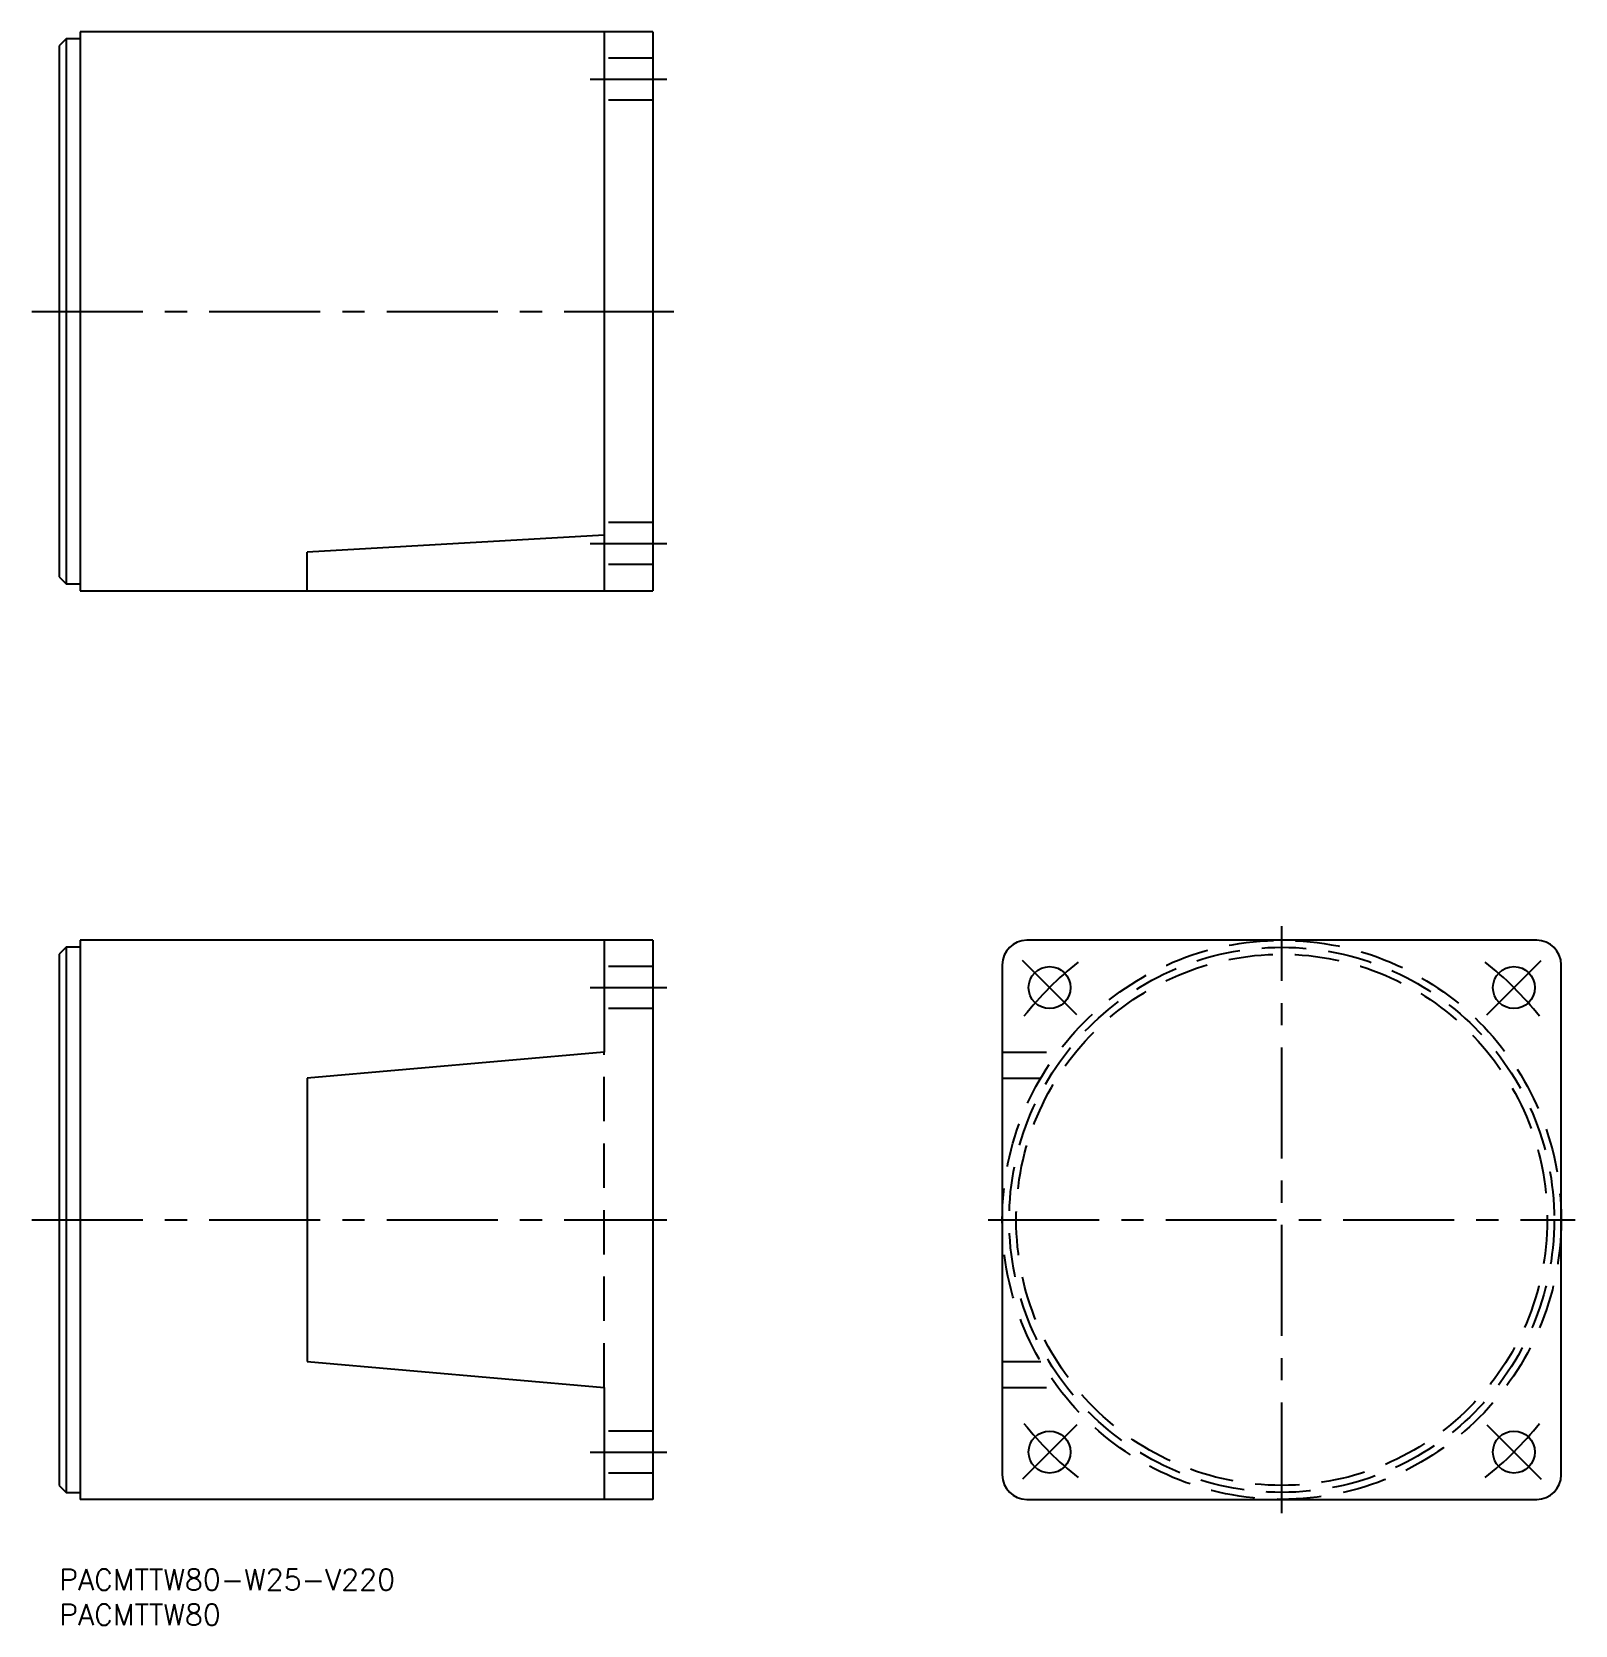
# Model space of a CAD drawing. Extents: x -4 to 217, y -8 to 220.
import ezdxf

# ---------------------------------------------------------------- set-up
doc = ezdxf.new("R2010")
doc.units = 0
doc.header["$LTSCALE"] = 0.5
doc.linetypes.add('CENTER', pattern=[50.8, 31.75, -6.35, 6.35, -6.35])
doc.linetypes.add('DASHED', pattern=[19.05, 12.7, -6.35])
for name, color, linetype in [('MSM_CENTER', 1, 'CENTER'), ('MSM_CONTINUOUS', 7, 'CONTINUOUS'), ('MSM_DASHED', 4, 'DASHED'), ('MSM_PART_NUMBER', 7, 'CONTINUOUS')]:
    doc.layers.add(name, color=color, linetype=linetype)
doc.styles.get("Standard").update_dxf_attribs({"font": 'txt.shx', "height": 3, "bigfont": 'bigfont.shx'})

msp = doc.modelspace()

# ---------------------------------------------------------------- linework, layer by layer
at = {"layer": 'MSM_CENTER'}
for p, q in [((76, 213.23), (87, 213.23)), ((-3.9, 180), (88, 180)), ((76, 146.77), (87, 146.77)), ((175, 8), (175, 92)), ((145.66, 79.34), (137.88, 87.12)), ((204.34, 79.34), (212.12, 87.12)), ((76, 83.23), (87, 83.23)), ((-3.9, 50), (87, 50)), ((133, 50), (217, 50)), ((145.66, 20.66), (137.88, 12.88)), ((204.34, 20.66), (212.12, 12.88)), ((76, 16.77), (87, 16.77))]:
    msp.add_line(p, q, dxfattribs=at)
for start, end in [(128.2913, 141.7087), (38.2913, 51.7087), (218.2913, 231.7087), (308.2913, 321.7087)]:
    msp.add_arc((175, 50), 47, start, end, dxfattribs=at)
at = {"layer": 'MSM_CONTINUOUS'}
for p, q in [((1, 219), (0, 218)), ((1, 219), (1, 141)), ((3, 219), (1, 219)), ((85, 220), (3, 220)), ((3, 220), (3, 140)), ((78, 220), (78, 140)), ((85, 220), (85, 140)), ((0, 218), (0, 142)), ((78, 148), (35.5, 145.52)), ((35.5, 140), (35.5, 145.52)), ((0, 142), (1, 141)), ((1, 141), (3, 141)), ((3, 140), (85, 140)), ((1, 89), (0, 88)), ((3, 89), (1, 89)), ((1, 89), (1, 11)), ((85, 90), (3, 90)), ((3, 90), (3, 10)), ((78, 90), (78, 74)), ((85, 90), (85, 10)), ((211.5, 90), (138.5, 90)), ((0, 88), (0, 12)), ((135, 86.5), (135, 13.5)), ((215, 13.5), (215, 86.5)), ((78, 74), (35.5, 70.28)), ((35.5, 70.28), (35.5, 29.72)), ((35.5, 29.72), (78, 26)), ((78, 26), (78, 10)), ((0, 12), (1, 11)), ((1, 11), (3, 11)), ((85, 10), (3, 10)), ((138.5, 10), (211.5, 10))]:
    msp.add_line(p, q, dxfattribs=at)
for centre in [(141.77, 83.23), (208.23, 83.23), (141.77, 16.77), (208.23, 16.77)]:
    msp.add_circle(centre, 3, dxfattribs=at)
for centre, start, end in [((138.5, 86.5), 90, 180), ((211.5, 86.5), 0, 90), ((138.5, 13.5), 180, 270), ((211.5, 13.5), 270, 0)]:
    msp.add_arc(centre, 3.5, start, end, dxfattribs=at)
at = {"layer": 'MSM_DASHED'}
for p, q in [((85, 216.23), (78, 216.23)), ((85, 210.23), (78, 210.23)), ((85, 149.77), (78, 149.77)), ((85, 143.77), (78, 143.77)), ((85, 86.23), (78, 86.23)), ((85, 80.23), (78, 80.23)), ((78, 26), (78, 74)), ((135, 74), (143, 74)), ((135, 70.28), (140.52, 70.28)), ((135, 29.72), (140.52, 29.72)), ((135, 26), (143, 26)), ((85, 19.77), (78, 19.77)), ((85, 13.77), (78, 13.77))]:
    msp.add_line(p, q, dxfattribs=at)
for radius in [40, 39, 38]:
    msp.add_circle((175, 50), radius, dxfattribs=at)

# ---------------------------------------------------------------- texts
at = {"layer": 'MSM_PART_NUMBER'}
for s, p in [('PACMTTW80-W25-V220 ', (0, -3)), ('PACMTTW80', (0, -8))]:
    msp.add_text(s, height=3, dxfattribs=at).set_placement(p)

doc.saveas('drawing.dxf')
